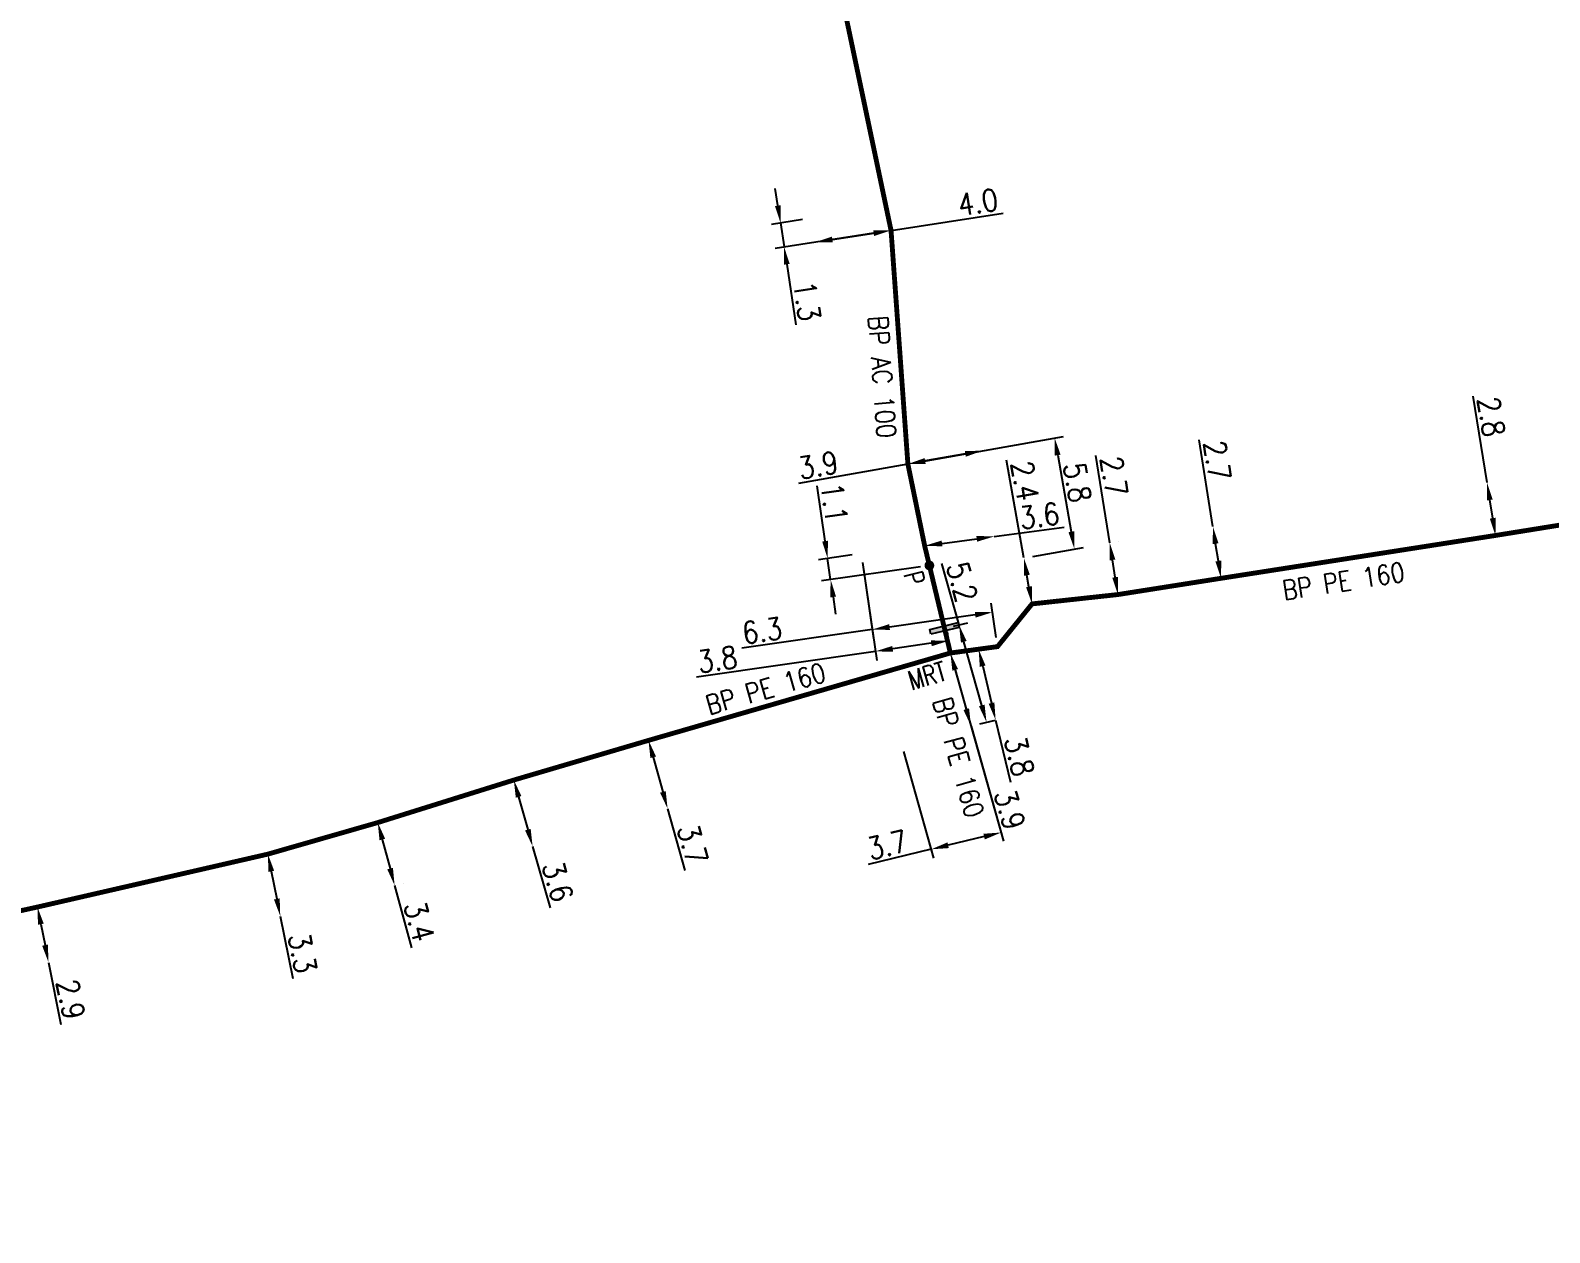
# Model space of a CAD drawing. Header units: millimetres. Extents: x 185000 to 186000, y 127990 to 129010.
# Drawn here: x 185282.5 to 185360.6, y 128019.5 to 128081.3 of the extents above; entities that cross this region are included whole.
import ezdxf
from ezdxf.enums import TextEntityAlignment as Align

# ---------------------------------------------------------------- set-up
doc = ezdxf.new("R2010")
doc.units = ezdxf.units.MM
doc.header["$PDMODE"] = 34
doc.linetypes.add('L_25_AP', pattern=[2000, 1000, 1000])
doc.linetypes.add('L_25_PE', pattern=[2000, 1000, 1000])
doc.layers.get('0').update_dxf_attribs({"linetype": 'CONTINUOUS'})
doc.layers.get('DEFPOINTS').update_dxf_attribs({"linetype": 'CONTINUOUS'})
for name, color, linetype in [('L_150', 1, 'CONTINUOUS'), ('L_300', 7, 'CONTINUOUS'), ('L_340', 7, 'CONTINUOUS')]:
    doc.layers.add(name, color=color, linetype=linetype)
doc.styles.add('G_ROMANS', font='ROMANS.SHX', dxfattribs={"width": 0.75})
doc.styles.get("Standard").update_dxf_attribs({"font": 'romans.shx', "width": 0.85})
doc.dimstyles.get("Standard").update_dxf_attribs({"dimtxt": 1.5, "dimasz": 1.2, "dimexe": 0.625, "dimexo": 0.625, "dimgap": 0.25, "dimtad": 1, "dimdec": 1, "dimzin": 0, "dimdsep": 46, "dimtxsty": 'Standard', "dimcen": -0.5, "dimadec": 0, "dimazin": 0, "dimtfac": 1, "dimtdec": 1, "dimtmove": 0, "dimatfit": 3, "dimfxl": 0, "dimtolj": 1, "dimtzin": 0, "dimarcsym": 0})

# ---------------------------------------------------------------- blocks, each defined once
blk = doc.blocks.new('*D2051')
at = {"layer": 'DEFPOINTS', "color": 0, "linetype": 'Continuous', "transparency": 16777216}
for p in [(185282.816, 128036.223), (185283.383, 128033.379), (185283.383, 128033.379)]:
    blk.add_point(p, dxfattribs=at)
at = {"layer": 'L_150', "color": 0, "linetype": 'Continuous', "lineweight": -2, "transparency": 16777216}
for p, q in [((185282.992, 128035.341), (185283.207, 128034.262)), ((185283.383, 128033.379), (185284.02, 128030.187))]:
    blk.add_line(p, q, dxfattribs=at)
at = {"layer": 'L_150', "color": 0, "linetype": 'Continuous', "transparency": 16777216}
for points in [[(185283.139, 128035.37), (185282.845, 128035.311), (185282.816, 128036.223)], [(185283.354, 128034.291), (185283.06, 128034.233), (185283.383, 128033.379)]]:
    blk.add_solid(points, dxfattribs=at)
at = {"layer": 'L_150', "color": 0, "linetype": 'Continuous', "transparency": 16777216, "insert": (185284.527, 128031.478), "char_height": 1.125, "attachment_point": 5, "rotation": 281.28515}
blk.add_mtext('\\A1;2.9', dxfattribs=at)
blk = doc.blocks.new('*D2052')
at = {"layer": 'DEFPOINTS', "color": 0, "linetype": 'Continuous', "transparency": 16777216}
for p in [(185294.662, 128038.944), (185295.298, 128035.757), (185295.298, 128035.757)]:
    blk.add_point(p, dxfattribs=at)
at = {"layer": 'L_150', "color": 0, "linetype": 'Continuous', "lineweight": -2, "transparency": 16777216}
for p, q in [((185294.838, 128038.062), (185295.122, 128036.64)), ((185295.298, 128035.757), (185295.94, 128032.542))]:
    blk.add_line(p, q, dxfattribs=at)
at = {"layer": 'L_150', "color": 0, "linetype": 'Continuous', "transparency": 16777216}
for points in [[(185294.985, 128038.091), (185294.691, 128038.032), (185294.662, 128038.944)], [(185295.269, 128036.669), (185294.975, 128036.61), (185295.298, 128035.757)]]:
    blk.add_solid(points, dxfattribs=at)
at = {"layer": 'L_150', "color": 0, "linetype": 'Continuous', "transparency": 16777216, "insert": (185296.442, 128033.855), "char_height": 1.125, "attachment_point": 5, "rotation": 281.28521}
blk.add_mtext('\\A1;3.3', dxfattribs=at)
blk = doc.blocks.new('*D2053')
at = {"layer": 'DEFPOINTS', "color": 0, "linetype": 'Continuous', "transparency": 16777216}
for p in [(185300.31, 128040.566), (185301.176, 128037.33), (185301.178, 128037.331)]:
    blk.add_point(p, dxfattribs=at)
at = {"layer": 'L_150', "color": 0, "linetype": 'Continuous', "lineweight": -2, "transparency": 16777216}
for p, q in [((185300.763, 128040.687), (185300.765, 128040.688)), ((185300.545, 128039.697), (185300.945, 128038.2)), ((185301.178, 128037.331), (185302.037, 128034.119)), ((185301.629, 128037.451), (185301.631, 128037.452))]:
    blk.add_line(p, q, dxfattribs=at)
at = {"layer": 'L_150', "color": 0, "linetype": 'Continuous', "transparency": 16777216}
for points in [[(185300.69, 128039.736), (185300.4, 128039.658), (185300.312, 128040.567)], [(185301.09, 128038.239), (185300.8, 128038.161), (185301.178, 128037.331)]]:
    blk.add_solid(points, dxfattribs=at)
at = {"layer": 'L_150', "color": 0, "linetype": 'Continuous', "transparency": 16777216, "insert": (185302.448, 128035.484), "char_height": 1.125, "attachment_point": 5, "rotation": 284.98124}
blk.add_mtext('\\A1;3.4', dxfattribs=at)
blk = doc.blocks.new('*D2054')
at = {"layer": 'DEFPOINTS', "color": 0, "linetype": 'Continuous', "transparency": 16777216}
for p in [(185314.228, 128044.793), (185315.211, 128041.278), (185315.211, 128041.278)]:
    blk.add_point(p, dxfattribs=at)
at = {"layer": 'L_150', "color": 0, "linetype": 'Continuous', "lineweight": -2, "transparency": 16777216}
for p, q in [((185314.47, 128043.926), (185314.969, 128042.145)), ((185315.211, 128041.278), (185316.1, 128038.099))]:
    blk.add_line(p, q, dxfattribs=at)
at = {"layer": 'L_150', "color": 0, "linetype": 'Continuous', "transparency": 16777216}
for points in [[(185314.615, 128043.967), (185314.326, 128043.886), (185314.228, 128044.793)], [(185315.113, 128042.185), (185314.824, 128042.104), (185315.211, 128041.278)]]:
    blk.add_solid(points, dxfattribs=at)
at = {"layer": 'L_150', "color": 0, "linetype": 'Continuous', "transparency": 16777216, "insert": (185316.502, 128039.446), "char_height": 1.125, "attachment_point": 5, "rotation": 285.62194}
blk.add_mtext('\\A1;3.7', dxfattribs=at)
blk = doc.blocks.new('*D2055')
at = {"layer": 'DEFPOINTS', "color": 0, "linetype": 'Continuous', "transparency": 16777216}
for p in [(185329.748, 128049.286), (185327.211, 128044.669), (185328.759, 128039.191)]:
    blk.add_point(p, dxfattribs=at)
at = {"layer": 'L_150', "color": 0, "linetype": 'Continuous', "lineweight": -2, "transparency": 16777216}
for p, q in [((185329.876, 128048.835), (185332.484, 128039.604)), ((185327.339, 128044.218), (185328.886, 128038.74)), ((185331.481, 128039.845), (185329.634, 128039.401)), ((185328.759, 128039.191), (185325.519, 128038.413))]:
    blk.add_line(p, q, dxfattribs=at)
at = {"layer": 'L_150', "color": 0, "linetype": 'Continuous', "transparency": 16777216}
for points in [[(185331.446, 128039.991), (185331.516, 128039.699), (185332.357, 128040.055)], [(185329.599, 128039.547), (185329.669, 128039.255), (185328.759, 128039.191)]]:
    blk.add_solid(points, dxfattribs=at)
at = {"layer": 'L_150', "color": 0, "linetype": 'Continuous', "transparency": 16777216, "insert": (185326.501, 128039.42), "char_height": 1.125, "attachment_point": 5, "rotation": 13.50307}
blk.add_mtext('\\A1;3.7', dxfattribs=at)
blk = doc.blocks.new('*D2056')
at = {"layer": 'DEFPOINTS', "color": 0, "linetype": 'Continuous', "transparency": 16777216}
for p in [(185329.748, 128049.286), (185330.809, 128045.533), (185330.809, 128045.533)]:
    blk.add_point(p, dxfattribs=at)
at = {"layer": 'L_150', "color": 0, "linetype": 'Continuous', "lineweight": -2, "transparency": 16777216}
for p, q in [((185329.993, 128048.42), (185330.564, 128046.399)), ((185330.809, 128045.533), (185332.397, 128039.911))]:
    blk.add_line(p, q, dxfattribs=at)
at = {"layer": 'L_150', "color": 0, "linetype": 'Continuous', "transparency": 16777216}
for points in [[(185330.137, 128048.461), (185329.849, 128048.379), (185329.748, 128049.286)], [(185330.708, 128046.44), (185330.42, 128046.358), (185330.809, 128045.533)]]:
    blk.add_solid(points, dxfattribs=at)
at = {"layer": 'L_150', "color": 0, "linetype": 'Continuous', "transparency": 16777216, "insert": (185332.802, 128041.238), "char_height": 1.125, "attachment_point": 5, "rotation": 285.77776}
blk.add_mtext('\\A1;3.9', dxfattribs=at)
blk = doc.blocks.new('*D2069')
at = {"layer": 'DEFPOINTS', "color": 0, "linetype": 'Continuous', "transparency": 16777216}
for p in [(185331.197, 128049.483), (185332.073, 128045.836), (185332.073, 128045.836)]:
    blk.add_point(p, dxfattribs=at)
at = {"layer": 'L_150', "color": 0, "linetype": 'Continuous', "lineweight": -2, "transparency": 16777216}
for p, q in [((185331.407, 128048.608), (185331.863, 128046.712)), ((185332.073, 128045.836), (185332.838, 128042.649))]:
    blk.add_line(p, q, dxfattribs=at)
at = {"layer": 'L_150', "color": 0, "linetype": 'Continuous', "transparency": 16777216}
for points in [[(185331.553, 128048.643), (185331.261, 128048.573), (185331.197, 128049.483)], [(185332.008, 128046.747), (185331.717, 128046.677), (185332.073, 128045.836)]]:
    blk.add_solid(points, dxfattribs=at)
at = {"layer": 'L_150', "color": 0, "linetype": 'Continuous', "transparency": 16777216, "insert": (185333.29, 128043.98), "char_height": 1.125, "attachment_point": 5, "rotation": 283.50307}
blk.add_mtext('\\A1;3.8', dxfattribs=at)
blk = doc.blocks.new('*D2070')
at = {"layer": 'DEFPOINTS', "color": 0, "linetype": 'Continuous', "transparency": 16777216}
for p in [(185325.168, 128054.397), (185325.891, 128049.372), (185329.748, 128049.286)]:
    blk.add_point(p, dxfattribs=at)
at = {"layer": 'L_150', "color": 0, "linetype": 'Continuous', "lineweight": -2, "transparency": 16777216}
for p, q in [((185325.235, 128053.933), (185325.958, 128048.908)), ((185329.682, 128049.75), (185329.591, 128050.378)), ((185325.891, 128049.372), (185316.697, 128048.05)), ((185328.767, 128049.786), (185326.782, 128049.501))]:
    blk.add_line(p, q, dxfattribs=at)
at = {"layer": 'L_150', "color": 0, "linetype": 'Continuous', "transparency": 16777216}
for points in [[(185326.76, 128049.649), (185326.803, 128049.352), (185325.891, 128049.372)], [(185328.746, 128049.935), (185328.788, 128049.638), (185329.658, 128049.914)]]:
    blk.add_solid(points, dxfattribs=at)
at = {"layer": 'L_150', "color": 0, "linetype": 'Continuous', "transparency": 16777216, "insert": (185317.768, 128048.961), "char_height": 1.125, "attachment_point": 5, "rotation": 8.18642}
blk.add_mtext('\\A1;3.8', dxfattribs=at)
blk = doc.blocks.new('*D2071')
at = {"layer": 'DEFPOINTS', "color": 0, "linetype": 'Continuous', "transparency": 16777216}
for p in [(185325.168, 128054.397), (185325.73, 128050.494), (185332.17, 128049.615)]:
    blk.add_point(p, dxfattribs=at)
at = {"layer": 'L_150', "color": 0, "linetype": 'Continuous', "lineweight": -2, "transparency": 16777216}
for p, q in [((185325.235, 128053.933), (185325.796, 128050.03)), ((185332.104, 128050.079), (185331.849, 128051.848)), ((185331.025, 128051.256), (185326.62, 128050.622)), ((185325.73, 128050.494), (185319.023, 128049.529))]:
    blk.add_line(p, q, dxfattribs=at)
at = {"layer": 'L_150', "color": 0, "linetype": 'Continuous', "transparency": 16777216}
for points in [[(185331.004, 128051.404), (185331.046, 128051.107), (185331.916, 128051.384)], [(185326.599, 128050.77), (185326.642, 128050.473), (185325.73, 128050.494)]]:
    blk.add_solid(points, dxfattribs=at)
at = {"layer": 'L_150', "color": 0, "linetype": 'Continuous', "transparency": 16777216, "insert": (185320.071, 128050.437), "char_height": 1.125, "attachment_point": 5, "rotation": 8.18642}
blk.add_mtext('\\A1;6.3', dxfattribs=at)
blk = doc.blocks.new('*D2072')
at = {"layer": 'DEFPOINTS', "color": 0, "linetype": 'Continuous', "transparency": 16777216}
for p in [(185333.525, 128054.175), (185333.525, 128054.175), (185333.945, 128051.812)]:
    blk.add_point(p, dxfattribs=at)
at = {"layer": 'L_150', "color": 0, "linetype": 'Continuous', "lineweight": -2, "transparency": 16777216}
for p, q in [((185333.525, 128054.175), (185332.631, 128059.198)), ((185333.788, 128052.698), (185333.682, 128053.288))]:
    blk.add_line(p, q, dxfattribs=at)
at = {"layer": 'L_150', "color": 0, "linetype": 'Continuous', "transparency": 16777216}
for points in [[(185333.83, 128053.315), (185333.535, 128053.262), (185333.525, 128054.175)], [(185333.935, 128052.724), (185333.64, 128052.671), (185333.945, 128051.812)]]:
    blk.add_solid(points, dxfattribs=at)
at = {"layer": 'L_150', "color": 0, "linetype": 'Continuous', "transparency": 16777216, "insert": (185333.582, 128058.136), "char_height": 1.125, "attachment_point": 5, "rotation": 280.08959}
blk.add_mtext('\\A1;2.4', dxfattribs=at)
blk = doc.blocks.new('*D2073')
at = {"layer": 'DEFPOINTS', "color": 0, "linetype": 'Continuous', "transparency": 16777216}
for p in [(185331.993, 128055.279), (185331.993, 128055.279), (185328.425, 128054.801)]:
    blk.add_point(p, dxfattribs=at)
at = {"layer": 'L_150', "color": 0, "linetype": 'Continuous', "lineweight": -2, "transparency": 16777216}
for p, q in [((185331.993, 128055.279), (185335.6, 128055.762)), ((185329.317, 128054.921), (185331.101, 128055.16))]:
    blk.add_line(p, q, dxfattribs=at)
at = {"layer": 'L_150', "color": 0, "linetype": 'Continuous', "transparency": 16777216}
for points in [[(185329.297, 128055.069), (185329.337, 128054.772), (185328.425, 128054.801)], [(185331.081, 128055.308), (185331.121, 128055.011), (185331.993, 128055.279)]]:
    blk.add_solid(points, dxfattribs=at)
at = {"layer": 'L_150', "color": 0, "linetype": 'Continuous', "transparency": 16777216, "insert": (185334.322, 128056.348), "char_height": 1.125, "attachment_point": 5, "rotation": 7.62949}
blk.add_mtext('\\A1;3.6', dxfattribs=at)
blk = doc.blocks.new('*D2074')
at = {"layer": 'DEFPOINTS', "color": 0, "linetype": 'Continuous', "transparency": 16777216}
for p in [(185327.563, 128059.005), (185333.525, 128054.175), (185336.123, 128054.637)]:
    blk.add_point(p, dxfattribs=at)
at = {"layer": 'L_150', "color": 0, "linetype": 'Continuous', "lineweight": -2, "transparency": 16777216}
for p, q in [((185328.024, 128059.087), (185335.568, 128060.429)), ((185335.265, 128059.461), (185335.965, 128055.523)), ((185333.986, 128054.257), (185336.585, 128054.719))]:
    blk.add_line(p, q, dxfattribs=at)
at = {"layer": 'L_150', "color": 0, "linetype": 'Continuous', "transparency": 16777216}
for points in [[(185335.412, 128059.487), (185335.117, 128059.435), (185335.107, 128060.347)], [(185336.113, 128055.549), (185335.818, 128055.497), (185336.123, 128054.637)]]:
    blk.add_solid(points, dxfattribs=at)
at = {"layer": 'L_150', "color": 0, "linetype": 'Continuous', "transparency": 16777216, "insert": (185336.276, 128058.058), "char_height": 1.125, "attachment_point": 5, "rotation": 280.08959}
blk.add_mtext('\\A1;5.8', dxfattribs=at)
blk = doc.blocks.new('*D2075')
at = {"layer": 'DEFPOINTS', "color": 0, "linetype": 'Continuous', "transparency": 16777216}
for p in [(185331.402, 128059.688), (185331.402, 128059.688), (185327.563, 128059.005)]:
    blk.add_point(p, dxfattribs=at)
at = {"layer": 'L_150', "color": 0, "linetype": 'Continuous', "lineweight": -2, "transparency": 16777216}
for p, q in [((185330.516, 128059.53), (185328.449, 128059.162)), ((185327.563, 128059.005), (185321.936, 128058.003))]:
    blk.add_line(p, q, dxfattribs=at)
at = {"layer": 'L_150', "color": 0, "linetype": 'Continuous', "transparency": 16777216}
for points in [[(185330.49, 128059.678), (185330.542, 128059.383), (185331.402, 128059.688)], [(185328.422, 128059.31), (185328.475, 128059.015), (185327.563, 128059.005)]]:
    blk.add_solid(points, dxfattribs=at)
at = {"layer": 'L_150', "color": 0, "linetype": 'Continuous', "transparency": 16777216, "insert": (185322.953, 128058.946), "char_height": 1.125, "attachment_point": 5, "rotation": 10.08959}
blk.add_mtext('\\A1;3.9', dxfattribs=at)
blk = doc.blocks.new('*D2076')
at = {"layer": 'DEFPOINTS', "color": 0, "linetype": 'Continuous', "transparency": 16777216}
for p in [(185321.015, 128071.403), (185322.607, 128071.65), (185326.697, 128071.02)]:
    blk.add_point(p, dxfattribs=at)
at = {"layer": 'L_150', "color": 0, "linetype": 'Continuous', "lineweight": -2, "transparency": 16777216}
for p, q in [((185320.881, 128072.293), (185320.747, 128073.183)), ((185322.144, 128071.578), (185320.552, 128071.331)), ((185321.015, 128071.403), (185321.202, 128070.167)), ((185326.233, 128070.948), (185320.738, 128070.095)), ((185321.336, 128069.277), (185321.804, 128066.17))]:
    blk.add_line(p, q, dxfattribs=at)
at = {"layer": 'L_150', "color": 0, "linetype": 'Continuous', "transparency": 16777216}
for points in [[(185321.029, 128072.315), (185320.733, 128072.27), (185321.015, 128071.403)], [(185321.484, 128069.299), (185321.188, 128069.254), (185321.202, 128070.167)]]:
    blk.add_solid(points, dxfattribs=at)
at = {"layer": 'L_150', "color": 0, "linetype": 'Continuous', "transparency": 16777216, "insert": (185322.379, 128067.39), "char_height": 1.125, "attachment_point": 5, "rotation": 278.57445}
blk.add_mtext('\\A1;1.3', dxfattribs=at)
blk = doc.blocks.new('*D2077')
at = {"layer": 'DEFPOINTS', "color": 0, "linetype": 'Continuous', "transparency": 16777216}
for p in [(185326.697, 128071.02), (185322.793, 128070.414), (185322.793, 128070.414)]:
    blk.add_point(p, dxfattribs=at)
at = {"layer": 'L_150', "color": 0, "linetype": 'Continuous', "lineweight": -2, "transparency": 16777216}
for p, q in [((185326.697, 128071.02), (185332.453, 128071.914)), ((185323.683, 128070.552), (185325.807, 128070.882))]:
    blk.add_line(p, q, dxfattribs=at)
at = {"layer": 'L_150', "color": 0, "linetype": 'Continuous', "transparency": 16777216}
for points in [[(185323.66, 128070.7), (185323.706, 128070.404), (185322.793, 128070.414)], [(185325.784, 128071.03), (185325.83, 128070.734), (185326.697, 128071.02)]]:
    blk.add_solid(points, dxfattribs=at)
at = {"layer": 'L_150', "color": 0, "linetype": 'Continuous', "transparency": 16777216, "insert": (185331.163, 128072.473), "char_height": 1.125, "attachment_point": 5, "rotation": 8.82936}
blk.add_mtext('\\A1;4.0', dxfattribs=at)
blk = doc.blocks.new('*D2079')
at = {"layer": 'DEFPOINTS', "color": 0, "linetype": 'Continuous', "transparency": 16777216}
for p in [(185329.445, 128050.551), (185330.809, 128045.533), (185331.606, 128045.724)]:
    blk.add_point(p, dxfattribs=at)
at = {"layer": 'L_340', "color": 0, "linetype": 'Continuous', "lineweight": -2, "transparency": 16777216}
for p, q in [((185330.192, 128050.731), (185329.3, 128053.886)), ((185329.901, 128050.661), (185330.648, 128050.84)), ((185331.362, 128046.591), (185330.436, 128049.864)), ((185331.265, 128045.642), (185332.062, 128045.834))]:
    blk.add_line(p, q, dxfattribs=at)
at = {"layer": 'L_340', "color": 0, "linetype": 'Continuous', "transparency": 16777216}
for points in [[(185330.581, 128049.905), (185330.292, 128049.824), (185330.192, 128050.731)], [(185331.506, 128046.631), (185331.217, 128046.55), (185331.606, 128045.724)]]:
    blk.add_solid(points, dxfattribs=at)
at = {"layer": 'L_340', "color": 0, "linetype": 'Continuous', "transparency": 16777216, "insert": (185330.345, 128052.945), "char_height": 1.125, "attachment_point": 5, "rotation": 285.77776}
blk.add_mtext('\\A1;5.2', dxfattribs=at)
blk = doc.blocks.new('L_340_17')
at = {"linetype": 'Continuous'}
blk.add_hatch(color=0, dxfattribs=at).paths.add_polyline_path([(0.125, 0.75), (-0.125, 0.75), (-0.125, -0.75), (0.125, -0.75)])
at = {"color": 0, "linetype": 'Continuous'}
blk.add_lwpolyline([(-0.125, 0.75), (0.125, 0.75), (0.125, -0.75), (-0.125, -0.75)], close=True, dxfattribs=at)
at = {"color": 0, "linetype": 'Continuous', "width": 0.75}
for tag, height, flags, p in [('MRT', 1, 8, (0, 1.884)), ('DEF_LEG', 1.2, 3, (0, -5)), ('DEF_COUP', 1.2, 3, (0, -7.5)), ('DEF_TYPE', 1.2, 3, (0, -10))]:
    blk.add_attdef(tag, text='', height=height, dxfattribs=dict(at, flags=flags)).set_placement(p, align=Align.MIDDLE)
blk = doc.blocks.new('*D2080')
at = {"layer": 'DEFPOINTS', "color": 0, "linetype": 'Continuous', "transparency": 16777216}
for p in [(185337.939, 128054.96), (185337.939, 128054.96), (185338.36, 128052.293)]:
    blk.add_point(p, dxfattribs=at)
at = {"layer": 'L_150', "color": 0, "linetype": 'Continuous', "lineweight": -2, "transparency": 16777216}
for p, q in [((185337.939, 128054.96), (185337.233, 128059.436)), ((185338.402, 128055.033), (185338.402, 128055.033)), ((185338.22, 128053.182), (185338.08, 128054.071)), ((185338.823, 128052.366), (185338.823, 128052.366))]:
    blk.add_line(p, q, dxfattribs=at)
at = {"layer": 'L_150', "color": 0, "linetype": 'Continuous', "transparency": 16777216}
for points in [[(185338.228, 128054.094), (185337.931, 128054.048), (185337.939, 128054.96)], [(185338.368, 128053.205), (185338.072, 128053.159), (185338.36, 128052.293)]]:
    blk.add_solid(points, dxfattribs=at)
at = {"layer": 'L_150', "color": 0, "linetype": 'Continuous', "transparency": 16777216, "insert": (185338.159, 128058.379), "char_height": 1.125, "attachment_point": 5, "rotation": 278.96448}
blk.add_mtext('\\A1;2.7', dxfattribs=at)
blk = doc.blocks.new('*D2081')
at = {"layer": 'DEFPOINTS', "color": 0, "linetype": 'Continuous', "transparency": 16777216}
for p in [(185343.243, 128055.796), (185343.243, 128055.796), (185343.663, 128053.129)]:
    blk.add_point(p, dxfattribs=at)
at = {"layer": 'L_150', "color": 0, "linetype": 'Continuous', "lineweight": -2, "transparency": 16777216}
for p, q in [((185343.243, 128055.796), (185342.542, 128060.246)), ((185343.523, 128054.018), (185343.383, 128054.907))]:
    blk.add_line(p, q, dxfattribs=at)
at = {"layer": 'L_150', "color": 0, "linetype": 'Continuous', "transparency": 16777216}
for points in [[(185343.531, 128054.93), (185343.235, 128054.884), (185343.243, 128055.796)], [(185343.671, 128054.041), (185343.375, 128053.995), (185343.663, 128053.129)]]:
    blk.add_solid(points, dxfattribs=at)
at = {"layer": 'L_150', "color": 0, "linetype": 'Continuous', "transparency": 16777216, "insert": (185343.468, 128059.188), "char_height": 1.125, "attachment_point": 5, "rotation": 278.95744}
blk.add_mtext('\\A1;2.7', dxfattribs=at)
blk = doc.blocks.new('*D2082')
at = {"layer": 'DEFPOINTS', "color": 0, "linetype": 'Continuous', "transparency": 16777216}
for p in [(185357.334, 128058.047), (185357.334, 128058.047), (185357.769, 128055.332)]:
    blk.add_point(p, dxfattribs=at)
at = {"layer": 'L_150', "color": 0, "linetype": 'Continuous', "lineweight": -2, "transparency": 16777216}
for p, q in [((185357.334, 128058.047), (185356.622, 128062.493)), ((185357.626, 128056.22), (185357.476, 128057.158))]:
    blk.add_line(p, q, dxfattribs=at)
at = {"layer": 'L_150', "color": 0, "linetype": 'Continuous', "transparency": 16777216}
for points in [[(185357.624, 128057.182), (185357.328, 128057.135), (185357.334, 128058.047)], [(185357.775, 128056.244), (185357.478, 128056.197), (185357.769, 128055.332)]]:
    blk.add_solid(points, dxfattribs=at)
at = {"layer": 'L_150', "color": 0, "linetype": 'Continuous', "transparency": 16777216, "insert": (185357.551, 128061.437), "char_height": 1.125, "attachment_point": 5, "rotation": 279.09684}
blk.add_mtext('\\A1;2.8', dxfattribs=at)
blk = doc.blocks.new('*D2091')
at = {"layer": 'DEFPOINTS', "color": 0, "linetype": 'Continuous', "transparency": 16777216}
for p in [(185323.435, 128054.148), (185325.168, 128054.397), (185328.668, 128053.789)]:
    blk.add_point(p, dxfattribs=at)
at = {"layer": 'L_300', "color": 0, "linetype": 'Continuous', "lineweight": -2, "transparency": 16777216}
for p, q in [((185323.307, 128055.039), (185322.899, 128057.878)), ((185324.704, 128054.33), (185322.971, 128054.081)), ((185323.592, 128053.059), (185323.435, 128054.148)), ((185328.204, 128053.722), (185323.128, 128052.992)), ((185323.72, 128052.168), (185323.848, 128051.277))]:
    blk.add_line(p, q, dxfattribs=at)
at = {"layer": 'L_300', "color": 0, "linetype": 'Continuous', "transparency": 16777216}
for points in [[(185323.456, 128055.06), (185323.159, 128055.017), (185323.435, 128054.148)], [(185323.869, 128052.189), (185323.572, 128052.147), (185323.592, 128053.059)]]:
    blk.add_solid(points, dxfattribs=at)
at = {"layer": 'L_300', "color": 0, "linetype": 'Continuous', "transparency": 16777216, "insert": (185323.781, 128057.011), "char_height": 1.125, "attachment_point": 5, "rotation": 278.18642}
blk.add_mtext('\\A1;1.1', dxfattribs=at)
blk = doc.blocks.new('L_300_12')
at = {"color": 0, "linetype": 'Continuous', "const_width": 0.248, "flags": 128}
blk.add_lwpolyline([(-0.126, 0, 1), (0.126, 0, 1)], format="xyb", close=True, dxfattribs=at)
at = {"linetype": 'Continuous', "style": 'G_ROMANS', "width": 0.75}
blk.add_attdef('P', text='', height=1, dxfattribs=at).set_placement((0, 1.331), align=Align.MIDDLE_CENTER)
at = {"color": 0, "linetype": 'Continuous', "width": 0.75, "flags": 3}
for tag, p in [('DEF_LEG', (0, -5)), ('DEF_COUP', (0, -7.5)), ('DEF_TYPE', (0, -10))]:
    blk.add_attdef(tag, text='', height=1.2, dxfattribs=at).set_placement(p, align=Align.MIDDLE)
blk = doc.blocks.new('*D2092')
at = {"layer": 'DEFPOINTS', "color": 0, "linetype": 'Continuous', "transparency": 16777216}
for p in [(185307.305, 128042.754), (185308.272, 128039.338), (185308.272, 128039.338)]:
    blk.add_point(p, dxfattribs=at)
at = {"layer": 'L_150', "color": 0, "linetype": 'Continuous', "lineweight": -2, "transparency": 16777216}
for p, q in [((185307.55, 128041.888), (185308.027, 128040.204)), ((185308.272, 128039.338), (185309.165, 128036.183))]:
    blk.add_line(p, q, dxfattribs=at)
at = {"layer": 'L_150', "color": 0, "linetype": 'Continuous', "transparency": 16777216}
for points in [[(185307.695, 128041.929), (185307.406, 128041.847), (185307.305, 128042.754)], [(185308.171, 128040.245), (185307.883, 128040.163), (185308.272, 128039.338)]]:
    blk.add_solid(points, dxfattribs=at)
at = {"layer": 'L_150', "color": 0, "linetype": 'Continuous', "transparency": 16777216, "insert": (185309.563, 128037.532), "char_height": 1.125, "attachment_point": 5, "rotation": 285.80137}
blk.add_mtext('\\A1;3.6', dxfattribs=at)

msp = doc.modelspace()

# ---------------------------------------------------------------- linework, layer by layer
at = {"layer": 'L_150', "linetype": 'L_25_AP', "ltscale": 0.5, "const_width": 0.25, "flags": 128}
msp.add_lwpolyline([(185329.445, 128050.551), (185328.668, 128053.789), (185328.425, 128054.801), (185327.563, 128059.005), (185326.697, 128071.02), (185324.229, 128082.741), (185324.229, 128082.741), (185322.86, 128092.192), (185322.86, 128092.192), (185322.697, 128095.903), (185323.534, 128099.165), (185323.722, 128104.022)], dxfattribs=at)
at = {"layer": 'L_150', "linetype": 'L_25_PE', "const_width": 0.25, "flags": 128}
for points in [[(185000, 128054.583), (185006.421, 128052.182), (185021.372, 128047.031), (185027.242, 128044.776), (185027.242, 128044.776), (185035.217, 128042.307), (185045.67, 128038.9), (185056.151, 128036.697), (185060.582, 128035.409), (185064.09, 128035.088), (185072.201, 128033.845), (185079.126, 128033.028), (185092.459, 128031.377), (185103.447, 128029.861), (185110.203, 128029.368), (185125.441, 128028.467), (185145.75, 128026.309), (185150.415, 128026.202), (185159.105, 128025.505), (185162.245, 128025.253), (185164.382, 128021.484), (185174.717, 128020.34), (185188.076, 128019.604), (185205.779, 128019.735), (185217.133, 128020.106), (185219.833, 128020.195), (185234.638, 128022.657), (185242.485, 128024.054), (185248.932, 128025.157), (185257.173, 128026.903), (185259.49, 128030.858), (185267.494, 128032.945), (185268.632, 128033.183), (185268.865, 128033.231), (185275.145, 128034.539), (185282.816, 128036.223), (185294.662, 128038.944), (185300.31, 128040.566), (185307.305, 128042.754), (185314.228, 128044.793), (185329.748, 128049.286), (185331.197, 128049.483), (185332.17, 128049.615), (185333.945, 128051.812), (185338.36, 128052.293), (185343.663, 128053.129), (185357.769, 128055.332), (185363.076, 128056.186), (185366.821, 128056.778), (185377.19, 128058.276), (185381.789, 128059.042), (185389.039, 128060.784), (185397.2, 128062.321), (185402.265, 128063.29), (185410.516, 128064.7), (185420.294, 128066.47), (185429.378, 128068.528), (185429.763, 128068.615)], [(185329.748, 128049.286), (185329.445, 128050.551)]]:
    msp.add_lwpolyline(points, dxfattribs=at)

# ---------------------------------------------------------------- block references
at = {"layer": 'L_300', "ltscale": 0.5}
ref = msp.add_blockref('L_300_12', (185328.668, 128053.789), dxfattribs=at)
ref.add_attrib('P', 'P', dxfattribs={"layer": '0', "linetype": 'Continuous', "height": 1, "rotation": 283.49523, "style": 'G_ROMANS', "width": 0.75}).set_placement((185327.883, 128053.135), align=Align.MIDDLE_CENTER)
at = {"layer": 'L_340', "ltscale": 0.5}
ref = msp.add_blockref('L_340_17', (185329.445, 128050.551), dxfattribs=dict(at, rotation=103.4952256965822))
ref.add_attrib('MRT', 'MRT', dxfattribs={"layer": '0', "color": 0, "linetype": 'Continuous', "height": 1, "rotation": 16.14485, "width": 0.75}).set_placement((185328.551, 128048.117), align=Align.MIDDLE)

# ---------------------------------------------------------------- texts
at = {"layer": 'L_150', "linetype": 'Continuous', "width": 0.85}
for s, rotation, p in [('BP AC 100', 274.12235, (185326.247, 128063.489)), ('BP PE 160', 8.87547, (185349.954, 128052.985)), ('BP PE 160', 16.14485, (185320.248, 128047.449)), ('BP PE 160', 285.77776, (185330.162, 128043.92))]:
    msp.add_text(s, height=1, rotation=rotation, dxfattribs=at).set_placement(p, align=Align.MIDDLE)

# ---------------------------------------------------------------- dimensions: what is measured, and where the dimension line sits
at = {"layer": 'L_150', "linetype": 'Continuous'}
for base, p1, p2, angle, text, override, picture, middle in [((185321.015, 128071.403), (185326.697, 128071.02), (185322.607, 128071.65), 278.57445, '1.3', {"dimscale": 0.75, "dimatfit": 0}, '*D2076', (185321.637, 128067.278)), ((185328.759, 128039.191), (185329.748, 128049.286), (185327.211, 128044.669), 13.50307, '3.7', {"dimscale": 0.75}, '*D2055', (185326.676, 128038.691))]:
    dim = msp.add_linear_dim(base=base, p1=p1, p2=p2, angle=angle, text=text, dimstyle='Standard', override=override, dxfattribs=at)
    dim.commit()
    dim.dimension.update_dxf_attribs({"geometry": picture, "text_midpoint": middle, "dimtype": 160})
for base, p1, p2, angle, override, picture, middle in [((185322.793, 128070.414), (185326.697, 128071.02), (185322.793, 128070.414), 8.82936, {"dimscale": 0.75}, '*D2077', (185331.278, 128071.732)), ((185357.334, 128058.047), (185357.769, 128055.332), (185357.334, 128058.047), 279.09684, {"dimscale": 0.75}, '*D2082', (185356.81, 128061.318)), ((185336.123, 128054.637), (185327.563, 128059.005), (185333.525, 128054.175), 100.08959, {"dimscale": 0.75, "dimatfit": 0}, '*D2074', (185335.538, 128057.927)), ((185343.243, 128055.796), (185343.663, 128053.129), (185343.243, 128055.796), 278.95744, {"dimscale": 0.75}, '*D2081', (185342.727, 128059.071)), ((185331.402, 128059.688), (185327.563, 128059.005), (185331.402, 128059.688), 190.08959, {"dimscale": 0.75}, '*D2075', (185323.084, 128058.208)), ((185337.939, 128054.96), (185338.36, 128052.293), (185337.939, 128054.96), 278.96448, {"dimscale": 0.75}, '*D2080', (185337.419, 128058.262)), ((185333.525, 128054.175), (185333.945, 128051.812), (185333.525, 128054.175), 280.08959, {"dimscale": 0.75}, '*D2072', (185332.843, 128058.005)), ((185331.993, 128055.279), (185328.425, 128054.801), (185331.993, 128055.279), 187.62949, {"dimscale": 0.75}, '*D2073', (185334.421, 128055.605)), ((185325.891, 128049.372), (185329.748, 128049.286), (185325.168, 128054.397), 8.18642, {"dimscale": 0.75}, '*D2070', (185317.874, 128048.219)), ((185325.7295, 128050.4938), (185332.1703, 128049.615), (185325.168, 128054.397), 8.18642, {"dimscale": 0.75}, '*D2071', (185320.1777, 128049.6951)), ((185332.0728, 128045.8365), (185331.1972, 128049.4828), (185332.0728, 128045.8365), 103.50307, {"dimscale": 0.75}, '*D2069', (185332.5606, 128043.805)), ((185330.809, 128045.533), (185329.748, 128049.286), (185330.809, 128045.533), 105.77776, {"dimscale": 0.75}, '*D2056', (185332.08, 128041.034)), ((185315.211, 128041.278), (185314.2281, 128044.7932), (185315.211, 128041.278), 105.62194, {"dimscale": 0.75}, '*D2054', (185315.7797, 128039.2442)), ((185308.272, 128039.338), (185307.305323463, 128042.753850768), (185308.272, 128039.338), 105.801369724, {"dimscale": 0.75}, '*D2092', (185308.84091929, 128037.327665292)), ((185301.17795, 128037.33052), (185300.31002, 128040.56614), (185301.176, 128037.33), 104.98124, {"dimscale": 0.75}, '*D2053', (185301.72393, 128035.29026)), ((185295.298, 128035.757), (185294.662, 128038.944), (185295.298, 128035.757), 101.28521, {"dimscale": 0.75}, '*D2052', (185295.707, 128033.708)), ((185283.383, 128033.379), (185282.816, 128036.223), (185283.383, 128033.379), 101.28515, {"dimscale": 0.75}, '*D2051', (185283.792, 128031.331))]:
    dim = msp.add_linear_dim(base=base, p1=p1, p2=p2, angle=angle, dimstyle='Standard', override=override, dxfattribs=at)
    dim.commit()
    dim.dimension.update_dxf_attribs({"geometry": picture, "text_midpoint": middle, "dimtype": 160})
at = {"layer": 'L_300', "linetype": 'Continuous'}
dim = msp.add_linear_dim(base=(185323.435, 128054.148), p1=(185328.668, 128053.789), p2=(185325.168, 128054.397), angle=278.18642, dimstyle='Standard', override={"dimscale": 0.75, "dimatfit": 0}, dxfattribs=at)
dim.commit()
dim.dimension.update_dxf_attribs({"geometry": '*D2091', "text_midpoint": (185323.039, 128056.904), "dimtype": 160})
at = {"layer": 'L_340', "linetype": 'Continuous'}
dim = msp.add_linear_dim(base=(185331.606, 128045.724), p1=(185329.445, 128050.551), p2=(185330.809, 128045.533), angle=105.77776, dimstyle='Standard', override={"dimscale": 0.75}, dxfattribs=at)
dim.commit()
dim.dimension.update_dxf_attribs({"geometry": '*D2079', "text_midpoint": (185329.624, 128052.741), "dimtype": 160})

doc.saveas('drawing.dxf')
